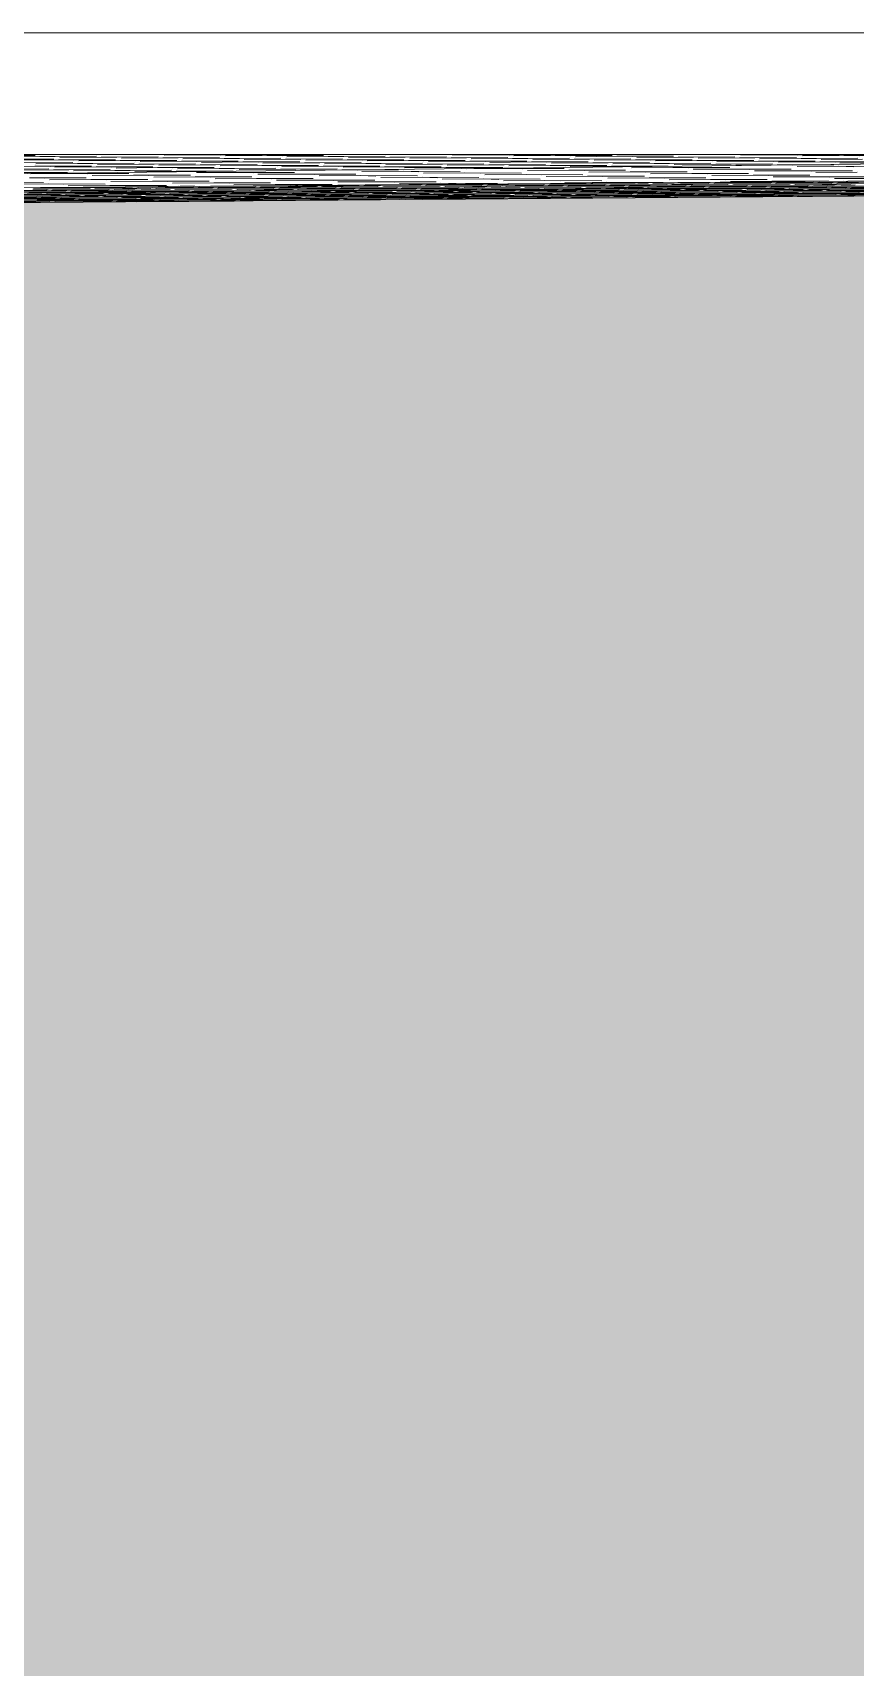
# Model space of a CAD drawing. Header units: millimetres. Extents: x -280990 to -136866, y -15139 to 7194.
# Drawn here: x -220519 to -219306, y -2432 to -20 of the extents above; entities that cross this region are included whole.
import ezdxf

# ---------------------------------------------------------------- set-up
doc = ezdxf.new("R2010")
doc.units = ezdxf.units.MM
doc.header["$MEASUREMENT"] = 0
for name, color, linetype, lineweight in [('New_2D Drafting - General_Pen_No__1', 7, 'Continuous', 13), ('New_Site & Landscape - Terrain_Pen_No__1', 7, 'Continuous', 13), ('New_Structural - Bearing_Pen_No__1', 7, 'Continuous', 13)]:
    doc.layers.add(name, color=color, linetype=linetype, lineweight=lineweight)
for name, color, linetype, lineweight, true_color in [('New_2D Drafting - General_Pen_No__61', 7, 'Continuous', 20, 0x6a6a6a), ('New_Site & Landscape - Terrain_Pen_No__180', 7, 'Continuous', 15, 0xd6cda7), ('New_Site & Landscape - Terrain_Pen_No__93', 7, 'Continuous', 13, 0xa2a233)]:
    doc.layers.add(name, color=color, linetype=linetype, lineweight=lineweight, true_color=true_color)

msp = doc.modelspace()

# ---------------------------------------------------------------- hatches: boundary and pattern name
at = {"layer": 'New_2D Drafting - General_Pen_No__61', "linetype": 'Continuous', "lineweight": 20, "true_color": 0x6a6a6a}
h = msp.add_hatch(dxfattribs=at)
h.set_pattern_fill('Dashed_0002', color=251, style=0, pattern_type=2)
h.set_pattern_definition([(45, (-941499.18, -2e-12), (-183.84776, 183.84776), [194.99999, -65]), (45, (-941499.18, 183.85), (-183.84776, 183.84776), [194.99999, -65])])
h.paths.add_polyline_path([(-222021.0116, -2621.8452), (-222021.0116, -11572.327), (-190614.3895, -11572.327), (-190614.3895, -199.363), (-197156.8894, -200.6962), (-197156.8884, -205.6962), (-201626.3622, -201.208), (-204316.707, -199.8387), (-207647.7489, -199.8387), (-211829.8206, -199.8387), (-214196.2217, -216.8353), (-214344.4356, -215.9146), (-222021.0116, -280.0598)])
at = {"layer": 'New_Site & Landscape - Terrain_Pen_No__180', "linetype": 'Continuous', "lineweight": 0, "true_color": 0x353329}
msp.add_hatch(color=250, dxfattribs=at).paths.add_polyline_path([(-202316.7416, -199.0045), (-203815.861, -199.9446), (-210881.6268, -199.9446), (-211646.8721, -200.0474), (-212846.4585, -210.2176), (-221414.7347, -277.7897), (-221414.7347, -15138.6962), (-190741.844, -15138.6962), (-190741.844, -221.3919)])

# ---------------------------------------------------------------- linework, layer by layer
at = {"layer": 'New_2D Drafting - General_Pen_No__1', "color": 7, "linetype": 'Continuous', "lineweight": 13, "flags": 128}
msp.add_lwpolyline([(-222021.0116, -2621.8452), (-222021.0116, -11572.327), (-190614.3895, -11572.327), (-190614.3895, -199.363), (-197156.8894, -200.6962), (-197156.8884, -205.6962), (-201626.3622, -201.208), (-204316.707, -199.8387), (-207647.7489, -199.8387), (-211829.8206, -199.8387), (-214196.2217, -216.8353), (-214344.4356, -215.9146), (-222021.0116, -280.0598)], close=True, dxfattribs=at)
at = {"layer": 'New_Site & Landscape - Terrain_Pen_No__1', "color": 7, "linetype": 'Continuous', "lineweight": 13}
for p, q in [((-218072.5803, -199.8387), (-221414.7347, -199.8387)), ((-214209.0161, -199.8387), (-221414.7347, -255.1672)), ((-211673.9622, -199.8387), (-221414.7347, -261.4359)), ((-221414.7347, -237.9424), (-218072.5803, -199.8387)), ((-220599.4223, -201.4163), (-220515.7057, -201.152)), ((-220516.4429, -217.0407), (-220577.5016, -217.5645)), ((-220571.7625, -206.6245), (-220488.0459, -206.3602)), ((-220508.7908, -202.4541), (-220569.8494, -202.9778)), ((-220544.1027, -211.8326), (-220460.3862, -211.5683)), ((-220481.131, -207.6622), (-220542.1897, -208.1859)), ((-220516.4429, -217.0407), (-220432.7264, -216.7765)), ((-220516.4429, -217.0407), (-220493.785, -217.3002)), ((-220453.4712, -212.8703), (-220514.5299, -213.3941)), ((-220508.7908, -202.4541), (-220425.0742, -202.1898)), ((-220508.7908, -202.4541), (-220486.1329, -202.7135)), ((-220481.131, -207.6622), (-220397.4144, -207.3979)), ((-220481.131, -207.6622), (-220458.4731, -207.9216)), ((-220418.1593, -203.4918), (-220479.218, -204.0155)), ((-220453.4712, -212.8703), (-220369.7547, -212.6061)), ((-220453.4712, -212.8703), (-220430.8133, -213.1298)), ((-220390.4995, -208.7), (-220451.5582, -209.2237)), ((-220362.8397, -213.9081), (-220423.8984, -214.4318)), ((-220418.1593, -203.4918), (-220334.4427, -203.2275)), ((-220418.1593, -203.4918), (-220395.5014, -203.7512)), ((-220415.5003, -199.8387), (-220416.2462, -199.8451)), ((-220390.4995, -208.7), (-220306.783, -208.4357)), ((-220390.4995, -208.7), (-220367.8416, -208.9594)), ((-220327.5278, -204.5296), (-220388.5865, -205.0533)), ((-220362.8397, -213.9081), (-220279.1232, -213.6438)), ((-220362.8397, -213.9081), (-220340.1818, -214.1675)), ((-220299.868, -209.7377), (-220360.9267, -210.2614)), ((-220272.2082, -214.9458), (-220333.2669, -215.4696)), ((-220327.5278, -204.5296), (-220243.8113, -204.2653)), ((-220327.5278, -204.5296), (-220304.8699, -204.789)), ((-220264.5561, -200.3592), (-220325.6148, -200.8829)), ((-220299.868, -209.7377), (-220216.1515, -209.4734)), ((-220299.868, -209.7377), (-220277.2101, -209.9971)), ((-220236.8963, -205.5673), (-220297.955, -206.091)), ((-220272.2082, -214.9458), (-220188.4917, -214.6815)), ((-220272.2082, -214.9458), (-220249.5504, -215.2053)), ((-220209.2365, -210.7754), (-220270.2952, -211.2992)), ((-220264.5561, -200.3592), (-220180.8395, -200.0949)), ((-220264.5561, -200.3592), (-220241.8982, -200.6186)), ((-220181.5767, -215.9836), (-220242.6354, -216.5073)), ((-220236.8963, -205.5673), (-220153.1798, -205.303)), ((-220236.8963, -205.5673), (-220214.2384, -205.8267)), ((-220173.9246, -201.3969), (-220234.9833, -201.9206)), ((-220209.2365, -210.7754), (-220125.52, -210.5111)), ((-220209.2365, -210.7754), (-220186.5786, -211.0349)), ((-220146.2648, -206.605), (-220207.3235, -207.1288)), ((-220181.5767, -215.9836), (-220097.8602, -215.7193)), ((-220181.5767, -215.9836), (-220158.9189, -216.243)), ((-220118.605, -211.8132), (-220179.6637, -212.3369)), ((-220173.9246, -201.3969), (-220090.2081, -201.1326)), ((-220173.9246, -201.3969), (-220151.2667, -201.6563)), ((-220090.9453, -217.0213), (-220152.0039, -217.5451)), ((-220146.2648, -206.605), (-220062.5483, -206.3408)), ((-220146.2648, -206.605), (-220123.6069, -206.8645)), ((-220083.2931, -202.4346), (-220144.3518, -202.9584)), ((-220118.605, -211.8132), (-220034.8885, -211.5489)), ((-220118.605, -211.8132), (-220095.9472, -212.0726)), ((-220055.6333, -207.6428), (-220116.692, -208.1665)), ((-220090.9453, -217.0213), (-220007.2287, -216.757)), ((-220090.9453, -217.0213), (-220068.2874, -217.2808)), ((-220027.9735, -212.8509), (-220089.0322, -213.3747)), ((-220083.2931, -202.4346), (-219999.5766, -202.1704)), ((-220083.2931, -202.4346), (-220060.6352, -202.6941)), ((-220055.6333, -207.6428), (-219971.9168, -207.3785)), ((-220055.6333, -207.6428), (-220032.9755, -207.9022)), ((-219992.6616, -203.4724), (-220053.7203, -203.9961)), ((-220027.9735, -212.8509), (-219944.257, -212.5866)), ((-220027.9735, -212.8509), (-220005.3157, -213.1104)), ((-219965.0018, -208.6805), (-220026.0605, -209.2043)), ((-219937.3421, -213.8887), (-219998.4007, -214.4124)), ((-219992.6616, -203.4724), (-219908.9451, -203.2081)), ((-219992.6616, -203.4724), (-219970.0037, -203.7318)), ((-219965.0018, -208.6805), (-219881.2853, -208.4162)), ((-219965.0018, -208.6805), (-219942.344, -208.94)), ((-219902.0301, -204.5101), (-219963.0888, -205.0339)), ((-219937.3421, -213.8887), (-219853.6255, -213.6244)), ((-219937.3421, -213.8887), (-219914.6842, -214.1481)), ((-219874.3704, -209.7183), (-219935.429, -210.242)), ((-219846.7106, -214.9264), (-219907.7692, -215.4501)), ((-219902.0301, -204.5101), (-219818.3136, -204.2458)), ((-219902.0301, -204.5101), (-219879.3723, -204.7696)), ((-219839.0584, -200.3397), (-219900.1171, -200.8635)), ((-219874.3704, -209.7183), (-219851.7125, -209.9777)), ((-219874.3704, -209.7183), (-219790.6538, -209.454)), ((-219811.3986, -205.5479), (-219872.4573, -206.0716)), ((-219846.7106, -214.9264), (-219762.994, -214.6621)), ((-219846.7106, -214.9264), (-219824.0527, -215.1859)), ((-219783.7389, -210.756), (-219844.7975, -211.2797)), ((-219839.0584, -200.3397), (-219755.3419, -200.0755)), ((-219839.0584, -200.3397), (-219816.4006, -200.5992)), ((-219756.0791, -215.9642), (-219817.1378, -216.4879)), ((-219811.3986, -205.5479), (-219727.6821, -205.2836)), ((-219811.3986, -205.5479), (-219788.7408, -205.8073)), ((-219748.4269, -201.3775), (-219809.4856, -201.9012)), ((-219783.7389, -210.756), (-219700.0223, -210.4917)), ((-219783.7389, -210.756), (-219761.081, -211.0155)), ((-219720.7672, -206.5856), (-219781.8258, -207.1094)), ((-219756.0791, -215.9642), (-219672.3625, -215.6999)), ((-219756.0791, -215.9642), (-219733.4212, -216.2236)), ((-219693.1074, -211.7938), (-219754.166, -212.3175)), ((-219748.4269, -201.3775), (-219664.7104, -201.1132)), ((-219748.4269, -201.3775), (-219725.7691, -201.6369)), ((-219665.4476, -217.0019), (-219726.5063, -217.5256)), ((-219720.7672, -206.5856), (-219637.0506, -206.3213)), ((-219720.7672, -206.5856), (-219698.1093, -206.8451)), ((-219657.7955, -202.4152), (-219718.8541, -202.939)), ((-219693.1074, -211.7938), (-219609.3908, -211.5295)), ((-219693.1074, -211.7938), (-219670.4495, -212.0532)), ((-219630.1357, -207.6234), (-219691.1943, -208.1471)), ((-219665.4476, -217.0019), (-219581.731, -216.7376)), ((-219665.4476, -217.0019), (-219642.7897, -217.2613)), ((-219602.4759, -212.8315), (-219663.5346, -213.3552)), ((-219657.7955, -202.4152), (-219574.0789, -202.1509)), ((-219657.7955, -202.4152), (-219635.1376, -202.6747)), ((-219630.1357, -207.6234), (-219546.4191, -207.3591)), ((-219630.1357, -207.6234), (-219607.4778, -207.8828)), ((-219567.164, -203.453), (-219628.2226, -203.9767)), ((-219602.4759, -212.8315), (-219518.7593, -212.5672)), ((-219602.4759, -212.8315), (-219579.818, -213.0909)), ((-219539.5042, -208.6611), (-219600.5628, -209.1848)), ((-219511.8444, -213.8693), (-219572.9031, -214.393)), ((-219567.164, -203.453), (-219483.4474, -203.1887)), ((-219567.164, -203.453), (-219544.5061, -203.7124)), ((-219539.5042, -208.6611), (-219455.7876, -208.3968)), ((-219539.5042, -208.6611), (-219516.8463, -208.9205)), ((-219476.5325, -204.4907), (-219537.5911, -205.0144)), ((-219511.8444, -213.8693), (-219428.1279, -213.605)), ((-219511.8444, -213.8693), (-219489.1865, -214.1287)), ((-219448.8727, -209.6989), (-219509.9314, -210.2226)), ((-219421.2129, -214.907), (-219482.2716, -215.4307)), ((-219476.5325, -204.4907), (-219392.8159, -204.2264)), ((-219476.5325, -204.4907), (-219453.8746, -204.7502)), ((-219413.5608, -200.3203), (-219474.6194, -200.8441)), ((-219448.8727, -209.6989), (-219365.1561, -209.4346)), ((-219448.8727, -209.6989), (-219426.2148, -209.9583)), ((-219385.901, -205.5285), (-219446.9597, -206.0522)), ((-219421.2129, -214.907), (-219383.9219, -214.7893)), ((-219421.2129, -214.907), (-219407.7594, -215.061)), ((-219358.2412, -210.7366), (-219419.2999, -211.2603)), ((-219413.5608, -200.3203), (-219329.8442, -200.056)), ((-219413.5608, -200.3203), (-219390.9029, -200.5798)), ((-219407.7601, -215.061), (-219398.555, -215.3067)), ((-219385.901, -205.5285), (-219302.1844, -205.2642)), ((-219385.901, -205.5285), (-219363.2431, -205.7879)), ((-219322.9293, -201.3581), (-219383.988, -201.8818)), ((-219383.9238, -214.7893), (-219337.4964, -214.8979)), ((-219358.2412, -210.7366), (-219274.5247, -210.4723)), ((-219358.2412, -210.7366), (-219335.5833, -210.996)), ((-219295.2695, -206.5662), (-219356.3282, -207.0899)), ((-219267.6097, -211.7743), (-219328.6684, -212.2981)), ((-219322.9293, -201.3581), (-219239.2127, -201.0938)), ((-219322.9293, -201.3581), (-219300.2714, -201.6175)), ((-220587.0668, -240.6599), (-220503.3502, -240.8558)), ((-220579.4146, -221.2111), (-220495.6981, -220.9468)), ((-220551.7548, -226.4193), (-220468.0383, -226.155)), ((-220488.7831, -222.2489), (-220549.8418, -222.7726)), ((-220524.0951, -234.1874), (-220501.4372, -234.792)), ((-220524.0951, -234.1874), (-220440.3785, -234.3833)), ((-220461.1233, -227.7148), (-220522.182, -228.1236)), ((-220433.4636, -236.6061), (-220494.5222, -237.0149)), ((-220488.7831, -222.2489), (-220405.0666, -221.9846)), ((-220488.7831, -222.2489), (-220466.1253, -222.5083)), ((-220425.8114, -218.0785), (-220486.8701, -218.6022)), ((-220461.1233, -227.7148), (-220438.4655, -228.3195)), ((-220461.1233, -227.7148), (-220377.4068, -227.9108)), ((-220398.1516, -223.2866), (-220459.2103, -223.8104)), ((-220433.4636, -236.6061), (-220410.8057, -237.2108)), ((-220433.4636, -236.6061), (-220349.747, -236.802)), ((-220370.4919, -230.1336), (-220431.5505, -230.5423)), ((-220425.8114, -218.0785), (-220342.0949, -217.8142)), ((-220425.8114, -218.0785), (-220403.1535, -218.3379)), ((-220342.8321, -239.0248), (-220403.8907, -239.4336)), ((-220398.1516, -223.2866), (-220314.4351, -223.0223)), ((-220398.1516, -223.2866), (-220375.4938, -223.5461)), ((-220335.1799, -219.1162), (-220396.2386, -219.64)), ((-220370.4919, -230.1336), (-220347.834, -230.7382)), ((-220370.4919, -230.1336), (-220286.7753, -230.3295)), ((-220307.5202, -224.3244), (-220368.5788, -224.8481)), ((-220342.8321, -239.0248), (-220320.1742, -239.6295)), ((-220342.8321, -239.0248), (-220259.1155, -239.2207)), ((-220279.8604, -232.5523), (-220340.919, -232.9611)), ((-220335.1799, -219.1162), (-220251.4634, -218.8519)), ((-220335.1799, -219.1162), (-220312.5221, -219.3757)), ((-220307.5202, -224.3244), (-220284.8623, -224.5838)), ((-220307.5202, -224.3244), (-220223.8036, -224.0601)), ((-220244.5484, -220.154), (-220305.6071, -220.6777)), ((-220279.8604, -232.5523), (-220257.2025, -233.157)), ((-220279.8604, -232.5523), (-220196.1438, -232.7482)), ((-220216.8887, -226.0798), (-220277.9473, -226.4885)), ((-220189.2289, -234.971), (-220250.2876, -235.3798)), ((-220244.5484, -220.154), (-220160.8319, -219.8897)), ((-220244.5484, -220.154), (-220221.8906, -220.4134)), ((-220216.8887, -226.0798), (-220194.2308, -226.6844)), ((-220216.8887, -226.0798), (-220133.1721, -226.2757)), ((-220153.917, -221.1917), (-220214.9756, -221.7154)), ((-220189.2289, -234.971), (-220166.571, -235.5757)), ((-220189.2289, -234.971), (-220105.5123, -235.1669)), ((-220126.2572, -228.4985), (-220187.3158, -228.9073)), ((-220098.5974, -237.3897), (-220159.6561, -237.7985)), ((-220153.917, -221.1917), (-220070.2004, -220.9274)), ((-220153.917, -221.1917), (-220131.2591, -221.4512)), ((-220126.2572, -228.4985), (-220103.5993, -229.1032)), ((-220126.2572, -228.4985), (-220042.5406, -228.6944)), ((-220063.2855, -222.2295), (-220124.3441, -222.7532)), ((-220098.5974, -237.3897), (-220075.9395, -237.9944)), ((-220098.5974, -237.3897), (-220014.8808, -237.5856)), ((-220035.6257, -230.9172), (-220096.6844, -231.326)), ((-220007.9659, -239.8085), (-220069.0246, -240.2172)), ((-220063.2855, -222.2295), (-220026.2637, -222.1126)), ((-220063.2855, -222.2295), (-220049.9291, -222.3824)), ((-220000.3138, -218.0591), (-220061.3724, -218.5828)), ((-220049.93, -222.3824), (-220040.6276, -222.6307)), ((-220035.6257, -230.9172), (-220012.9678, -231.5219)), ((-220035.6257, -230.9172), (-219951.9091, -231.1131)), ((-219972.654, -224.4447), (-220033.7126, -224.8535)), ((-220026.266, -222.1126), (-219979.5689, -222.2219)), ((-220007.9659, -239.8085), (-219985.308, -240.4131)), ((-220007.9659, -239.8085), (-219924.2494, -240.0044)), ((-219944.9942, -233.3359), (-220006.0529, -233.7447)), ((-220000.3138, -218.0591), (-219916.5972, -217.7948)), ((-220000.3138, -218.0591), (-219977.6559, -218.3185)), ((-219972.654, -224.4447), (-219949.9961, -225.0494)), ((-219972.654, -224.4447), (-219888.9374, -224.6406)), ((-219909.6823, -219.0968), (-219970.7409, -219.6205)), ((-219944.9942, -233.3359), (-219922.3363, -233.9406)), ((-219944.9942, -233.3359), (-219861.2777, -233.5318)), ((-219882.0225, -226.8634), (-219943.0812, -227.2722)), ((-219854.3627, -235.7547), (-219915.4214, -236.1634)), ((-219909.6823, -219.0968), (-219825.9657, -218.8325)), ((-219909.6823, -219.0968), (-219887.0244, -219.3562)), ((-219882.0225, -226.8634), (-219859.3646, -227.4681)), ((-219882.0225, -226.8634), (-219798.3059, -227.0593)), ((-219819.0508, -220.3909), (-219880.1095, -220.7997)), ((-219854.3627, -235.7547), (-219831.7048, -236.3593)), ((-219854.3627, -235.7547), (-219770.6462, -235.9506)), ((-219791.391, -229.2821), (-219852.4497, -229.6909)), ((-219763.7312, -238.1734), (-219824.7899, -238.5821)), ((-219819.0508, -220.3909), (-219796.3929, -220.9956)), ((-219819.0508, -220.3909), (-219735.3342, -220.5868)), ((-219791.391, -229.2821), (-219768.7331, -229.8868)), ((-219791.391, -229.2821), (-219707.6745, -229.478)), ((-219728.4193, -222.8096), (-219789.478, -223.2184)), ((-219763.7312, -238.1734), (-219741.0733, -238.7781)), ((-219763.7312, -238.1734), (-219680.0147, -238.3693)), ((-219700.7595, -231.7009), (-219761.8182, -232.1096)), ((-219673.0997, -240.5921), (-219734.1584, -241.0009)), ((-219728.4193, -222.8096), (-219705.7614, -223.4143)), ((-219728.4193, -222.8096), (-219644.7028, -223.0055)), ((-219700.7595, -231.7009), (-219678.1016, -232.3055)), ((-219700.7595, -231.7009), (-219617.043, -231.8968)), ((-219637.7878, -225.2283), (-219698.8465, -225.6371)), ((-219673.0997, -240.5921), (-219650.4419, -241.1968)), ((-219673.0997, -240.5921), (-219589.3832, -240.788)), ((-219610.128, -234.1196), (-219671.1867, -234.5284)), ((-219637.7878, -225.2283), (-219615.1299, -225.833)), ((-219637.7878, -225.2283), (-219554.0713, -225.4243)), ((-219574.8161, -218.7558), (-219635.8748, -219.1646)), ((-219610.128, -234.1196), (-219587.4702, -234.7243)), ((-219610.128, -234.1196), (-219526.4115, -234.3155)), ((-219547.1563, -227.6471), (-219608.215, -228.0558)), ((-219519.4965, -236.5383), (-219580.5552, -236.9471)), ((-219574.8161, -218.7558), (-219552.1582, -219.3605)), ((-219574.8161, -218.7558), (-219491.0996, -218.9517)), ((-219547.1563, -227.6471), (-219524.4984, -228.2517)), ((-219547.1563, -227.6471), (-219463.4398, -227.843)), ((-219484.1846, -221.1745), (-219545.2433, -221.5833)), ((-219542.453, -241.2691), (-219458.7364, -240.6221)), ((-219519.4965, -236.5383), (-219496.8387, -237.143)), ((-219519.4965, -236.5383), (-219435.78, -236.7342)), ((-219456.5248, -230.0658), (-219517.5835, -230.4746)), ((-219451.8215, -241.0888), (-219512.8801, -241.6907)), ((-219428.865, -238.957), (-219489.9237, -239.3658)), ((-219484.1846, -221.1745), (-219461.5267, -221.7792)), ((-219484.1846, -221.1745), (-219400.4681, -221.3705)), ((-219456.5248, -230.0658), (-219433.867, -230.6705)), ((-219456.5248, -230.0658), (-219372.8083, -230.2617)), ((-219393.5531, -223.5933), (-219454.6118, -224.002)), ((-219451.8215, -241.0888), (-219368.1049, -240.4418)), ((-219451.8215, -241.0888), (-219429.1636, -241.0437)), ((-219428.865, -238.957), (-219406.2072, -239.5617)), ((-219428.865, -238.957), (-219345.1485, -239.1529)), ((-219365.8933, -232.4845), (-219426.952, -232.8933)), ((-219361.19, -240.9085), (-219422.2486, -241.5104)), ((-219393.5531, -223.5933), (-219370.8953, -224.1979)), ((-219393.5531, -223.5933), (-219309.8366, -223.7892)), ((-219330.5814, -217.1207), (-219391.6401, -217.5295)), ((-219365.8933, -232.4845), (-219343.2355, -233.0892)), ((-219365.8933, -232.4845), (-219282.1768, -232.6804)), ((-219302.9216, -226.012), (-219363.9803, -226.4208)), ((-219361.19, -240.9085), (-219277.4734, -240.2615)), ((-219361.19, -240.9085), (-219338.5321, -240.8634)), ((-219323.0413, -239.1063), (-219359.2769, -239.4635)), ((-219275.2619, -234.9032), (-219336.3205, -235.312)), ((-219270.5585, -240.7282), (-219331.6172, -241.3301)), ((-219330.5814, -217.1207), (-219307.9235, -217.7254)), ((-219330.5814, -217.1207), (-219246.8649, -217.3167)), ((-220597.6677, -263.2338), (-220513.9511, -262.605)), ((-220590.0155, -258.3392), (-220506.299, -257.7104)), ((-220582.3634, -252.9462), (-220498.6469, -252.2993)), ((-220570.0079, -264.785), (-220486.2913, -264.1562)), ((-220507.0362, -262.9928), (-220568.0949, -263.5613)), ((-220562.3557, -259.8904), (-220478.6392, -259.2616)), ((-220499.384, -258.0982), (-220560.4427, -258.6668)), ((-220496.4353, -243.0786), (-220557.4939, -243.4874)), ((-220554.7036, -254.8128), (-220470.9871, -254.1659)), ((-220491.7319, -252.7659), (-220552.7906, -253.3678)), ((-220547.0515, -249.0327), (-220463.3349, -248.3857)), ((-220479.3764, -264.544), (-220540.4351, -265.1125)), ((-220534.696, -261.4416), (-220450.9794, -260.8128)), ((-220534.696, -261.4416), (-220512.0381, -261.3813)), ((-220471.7243, -259.6494), (-220532.7829, -260.2179)), ((-220527.0438, -256.547), (-220443.3273, -255.9182)), ((-220527.0438, -256.547), (-220504.386, -256.4868)), ((-220464.0721, -254.6325), (-220525.1308, -255.2344)), ((-220519.3917, -250.8993), (-220435.6751, -250.2523)), ((-220519.3917, -250.8993), (-220496.7338, -250.8542)), ((-220456.42, -248.8524), (-220517.4787, -249.4543)), ((-220507.0362, -262.9928), (-220423.3196, -262.364)), ((-220507.0362, -262.9928), (-220484.3783, -262.9325)), ((-220444.0645, -261.2006), (-220505.1231, -261.7691)), ((-220499.384, -258.0982), (-220415.6675, -257.4694)), ((-220499.384, -258.0982), (-220476.7262, -258.038)), ((-220436.4123, -256.306), (-220497.471, -256.8746)), ((-220496.4353, -243.0786), (-220473.7774, -243.6833)), ((-220496.4353, -243.0786), (-220412.7187, -243.2745)), ((-220491.7319, -252.7659), (-220408.0154, -252.1189)), ((-220491.7319, -252.7659), (-220469.074, -252.7208)), ((-220428.7602, -250.719), (-220489.8189, -251.3209)), ((-220479.3764, -264.544), (-220395.6599, -263.9152)), ((-220479.3764, -264.544), (-220456.7185, -264.4837)), ((-220416.4047, -262.7518), (-220477.4634, -263.3203)), ((-220471.7243, -259.6494), (-220388.0077, -259.0206)), ((-220471.7243, -259.6494), (-220449.0664, -259.5891)), ((-220408.7526, -257.8572), (-220469.8112, -258.4258)), ((-220405.8038, -245.4973), (-220466.8624, -245.9061)), ((-220464.0721, -254.6325), (-220380.3556, -253.9856)), ((-220464.0721, -254.6325), (-220441.4142, -254.5874)), ((-220401.1004, -252.5856), (-220462.1591, -253.1875)), ((-220456.42, -248.8524), (-220372.7034, -248.2054)), ((-220456.42, -248.8524), (-220433.7621, -248.8073)), ((-220388.7449, -264.303), (-220449.8036, -264.8715)), ((-220444.0645, -261.2006), (-220360.3479, -260.5718)), ((-220444.0645, -261.2006), (-220421.4066, -261.1403)), ((-220381.0928, -259.4084), (-220442.1514, -259.9769)), ((-220436.4123, -256.306), (-220352.6958, -255.6772)), ((-220436.4123, -256.306), (-220413.7545, -256.2458)), ((-220373.4406, -254.4522), (-220434.4993, -255.0541)), ((-220428.7602, -250.719), (-220345.0437, -250.072)), ((-220428.7602, -250.719), (-220406.1023, -250.6739)), ((-220365.7885, -248.6721), (-220426.8472, -249.274)), ((-220416.4047, -262.7518), (-220332.6882, -262.123)), ((-220416.4047, -262.7518), (-220393.7468, -262.6915)), ((-220353.433, -260.9596), (-220414.4917, -261.5281)), ((-220408.7526, -257.8572), (-220325.036, -257.2284)), ((-220408.7526, -257.8572), (-220386.0947, -257.797)), ((-220345.7809, -256.065), (-220406.8395, -256.6336)), ((-220405.8038, -245.4973), (-220383.1459, -246.102)), ((-220405.8038, -245.4973), (-220322.0872, -245.6932)), ((-220401.1004, -252.5856), (-220317.3839, -251.9386)), ((-220401.1004, -252.5856), (-220378.4425, -252.5405)), ((-220338.1287, -250.5387), (-220399.1874, -251.1406)), ((-220388.7449, -264.303), (-220305.0284, -263.6742)), ((-220388.7449, -264.303), (-220366.087, -264.2427)), ((-220325.7732, -262.5108), (-220386.8319, -263.0793)), ((-220381.0928, -259.4084), (-220297.3762, -258.7796)), ((-220381.0928, -259.4084), (-220358.4349, -259.3481)), ((-220318.1211, -257.6162), (-220379.1797, -258.1848)), ((-220373.4406, -254.4522), (-220289.7241, -253.8052)), ((-220373.4406, -254.4522), (-220350.7828, -254.4071)), ((-220310.4689, -252.4053), (-220371.5276, -253.0072)), ((-220365.7885, -248.6721), (-220282.0719, -248.0251)), ((-220365.7885, -248.6721), (-220343.1306, -248.627)), ((-220304.746, -246.6442), (-220363.8755, -247.227)), ((-220361.0851, -265.8541), (-220277.3686, -265.2253)), ((-220298.1134, -264.062), (-220359.1721, -264.6305)), ((-220353.433, -260.9596), (-220269.7164, -260.3308)), ((-220353.433, -260.9596), (-220330.7751, -260.8993)), ((-220290.4613, -259.1674), (-220351.52, -259.7359)), ((-220345.7809, -256.065), (-220262.0643, -255.4362)), ((-220345.7808, -256.065), (-220323.123, -256.0048)), ((-220284.5544, -254.2891), (-220343.8678, -254.8414)), ((-220338.1287, -250.5387), (-220254.4122, -249.8917)), ((-220338.1287, -250.5387), (-220315.4708, -250.4936)), ((-220275.157, -248.4918), (-220336.2157, -249.0936)), ((-220325.7732, -262.5108), (-220242.0567, -261.882)), ((-220325.7732, -262.5108), (-220303.1153, -262.4505)), ((-220262.8015, -260.7186), (-220323.8602, -261.2871)), ((-220318.1211, -257.6162), (-220234.4045, -256.9874)), ((-220318.1211, -257.6162), (-220295.4632, -257.556)), ((-220255.1494, -255.824), (-220316.208, -256.3926)), ((-220252.2006, -241.4435), (-220313.2593, -241.8523)), ((-220310.4689, -252.4053), (-220226.7524, -251.7583)), ((-220310.4689, -252.4053), (-220287.8111, -252.3602)), ((-220247.4972, -250.3584), (-220308.5559, -250.9603)), ((-220302.0778, -246.6237), (-220280.1589, -246.5801)), ((-220298.1134, -264.062), (-220214.3969, -263.4332)), ((-220298.1134, -264.062), (-220275.4556, -264.0017)), ((-220235.1417, -262.2698), (-220296.2004, -262.8383)), ((-220290.4613, -259.1674), (-220206.7447, -258.5386)), ((-220290.4613, -259.1674), (-220267.8034, -259.1071)), ((-220227.4896, -257.3752), (-220288.5482, -257.9438)), ((-220282.8091, -254.2719), (-220284.5455, -254.289)), ((-220282.8091, -254.2719), (-220199.0926, -253.6249)), ((-220282.8091, -254.2719), (-220281.3934, -254.2691)), ((-220281.3862, -254.269), (-220260.1513, -254.2126)), ((-220219.8374, -252.225), (-220280.8961, -252.8269)), ((-220275.157, -248.4918), (-220191.4405, -247.8448)), ((-220275.157, -248.4918), (-220252.4991, -248.4467)), ((-220212.1853, -246.4448), (-220273.244, -247.0467)), ((-220270.4536, -265.6131), (-220186.7371, -264.9843)), ((-220207.4819, -263.821), (-220268.5406, -264.3895)), ((-220262.8015, -260.7186), (-220179.085, -260.0898)), ((-220262.8015, -260.7186), (-220240.1436, -260.6583)), ((-220199.8298, -258.9264), (-220260.8885, -259.4949)), ((-220255.1494, -255.824), (-220171.4328, -255.1952)), ((-220255.1494, -255.824), (-220232.4915, -255.7638)), ((-220192.1777, -254.0318), (-220253.2363, -254.6004)), ((-220252.2006, -241.4435), (-220229.5427, -242.0482)), ((-220252.2006, -241.4435), (-220168.484, -241.6394)), ((-220247.4972, -250.3584), (-220163.7807, -249.7114)), ((-220247.4972, -250.3584), (-220224.8393, -250.3133)), ((-220184.5255, -248.3114), (-220245.5842, -248.9133)), ((-220235.1417, -262.2698), (-220151.4252, -261.641)), ((-220235.1417, -262.2698), (-220212.4838, -262.2095)), ((-220172.17, -260.4776), (-220233.2287, -261.0461)), ((-220227.4896, -257.3752), (-220143.773, -256.7464)), ((-220227.4896, -257.3752), (-220204.8317, -257.315)), ((-220164.5179, -255.583), (-220225.5765, -256.1516)), ((-220161.5691, -243.8623), (-220222.6278, -244.271)), ((-220219.8374, -252.225), (-220136.1209, -251.578)), ((-220219.8374, -252.225), (-220197.1796, -252.1799)), ((-220156.8657, -250.1781), (-220217.9244, -250.7799)), ((-220212.1853, -246.4448), (-220128.4688, -245.7979)), ((-220212.1853, -246.4448), (-220189.5274, -246.3998)), ((-220207.4819, -263.821), (-220123.7654, -263.1921)), ((-220207.4819, -263.821), (-220184.8241, -263.7607)), ((-220144.5102, -262.0288), (-220205.5689, -262.5973)), ((-220199.8298, -258.9264), (-220116.1133, -258.2976)), ((-220199.8298, -258.9264), (-220177.1719, -258.8661)), ((-220136.8581, -257.1342), (-220197.9168, -257.7027)), ((-220192.1777, -254.0318), (-220108.4611, -253.403)), ((-220192.1777, -254.0318), (-220169.5198, -253.9716)), ((-220129.2059, -252.0447), (-220190.2646, -252.6465)), ((-220184.5255, -248.3114), (-220100.809, -247.6645)), ((-220184.5255, -248.3114), (-220161.8676, -248.2664)), ((-220121.5538, -246.2645), (-220182.6125, -246.8664)), ((-220179.8222, -265.3721), (-220096.1056, -264.7433)), ((-220116.8504, -263.5799), (-220177.9091, -264.1485)), ((-220172.17, -260.4776), (-220088.4535, -259.8488)), ((-220172.17, -260.4776), (-220149.5121, -260.4173)), ((-220109.1983, -258.6854), (-220170.257, -259.2539)), ((-220164.5179, -255.583), (-220080.8013, -254.9542)), ((-220164.5179, -255.583), (-220141.86, -255.5228)), ((-220101.5462, -253.7908), (-220162.6048, -254.3594)), ((-220161.5691, -243.8623), (-220138.9112, -244.4669)), ((-220161.5691, -243.8623), (-220077.8526, -244.0582)), ((-220156.8657, -250.1781), (-220073.1492, -249.5311)), ((-220156.8657, -250.1781), (-220134.2079, -250.133)), ((-220093.894, -248.1311), (-220154.9527, -248.733)), ((-220089.1907, -265.1311), (-220150.2493, -265.6997)), ((-220144.5102, -262.0288), (-220060.7937, -261.4)), ((-220144.5102, -262.0288), (-220121.8524, -261.9685)), ((-220081.5385, -260.2366), (-220142.5972, -260.8051)), ((-220136.8581, -257.1342), (-220053.1415, -256.5054)), ((-220136.8581, -257.1342), (-220114.2002, -257.0739)), ((-220073.8864, -255.342), (-220134.9451, -255.9106)), ((-220129.2059, -252.0447), (-220045.4894, -251.3977)), ((-220129.2059, -252.0447), (-220106.5481, -251.9996)), ((-220066.2342, -249.9977), (-220127.2929, -250.5996)), ((-220121.5538, -246.2645), (-220037.8373, -245.6176)), ((-220121.5538, -246.2645), (-220098.8959, -246.2194)), ((-220116.8504, -263.5799), (-220033.1339, -262.9511)), ((-220116.8504, -263.5799), (-220094.1926, -263.5197)), ((-220053.8787, -261.7878), (-220114.9374, -262.3563)), ((-220109.1983, -258.6854), (-220025.4818, -258.0566)), ((-220109.1983, -258.6854), (-220086.5404, -258.6251)), ((-220046.2266, -256.8932), (-220107.2853, -257.4617)), ((-220101.5462, -253.7908), (-220017.8296, -253.162)), ((-220101.5462, -253.7908), (-220078.8883, -253.7306)), ((-220038.5745, -251.8643), (-220099.6331, -252.4662)), ((-220093.894, -248.1311), (-220010.1775, -247.4842)), ((-220093.894, -248.1311), (-220071.2362, -248.0861)), ((-220030.9223, -246.0842), (-220091.981, -246.6861)), ((-220089.1907, -265.1311), (-220005.4741, -264.5023)), ((-220089.1907, -265.1311), (-220066.5328, -265.0709)), ((-220026.219, -263.3389), (-220087.2776, -263.9075)), ((-220081.5385, -260.2366), (-219997.822, -259.6078)), ((-220081.5385, -260.2366), (-220058.8807, -260.1763)), ((-220018.5668, -258.4444), (-220079.6255, -259.0129)), ((-220073.8864, -255.342), (-219990.1698, -254.7132)), ((-220073.8864, -255.342), (-220051.2285, -255.2818)), ((-220010.9147, -253.5498), (-220071.9733, -254.1184)), ((-220066.2342, -249.9977), (-219982.5177, -249.3508)), ((-220066.2342, -249.9977), (-220043.5764, -249.9527)), ((-220003.2625, -247.9508), (-220064.3212, -248.5527)), ((-219998.5592, -264.8901), (-220059.6178, -265.4587)), ((-220053.8787, -261.7878), (-219970.1622, -261.159)), ((-220053.8787, -261.7878), (-220031.2209, -261.7275)), ((-219990.907, -259.9956), (-220051.9657, -260.5641)), ((-220046.2266, -256.8932), (-219962.5101, -256.2644)), ((-220046.2266, -256.8932), (-220023.5687, -256.8329)), ((-219983.2549, -255.101), (-220044.3136, -255.6696)), ((-220038.5745, -251.8643), (-219954.8579, -251.2174)), ((-220038.5745, -251.8643), (-220015.9166, -251.8193)), ((-219975.6028, -249.8174), (-220036.6614, -250.4193)), ((-220030.9223, -246.0842), (-219947.2058, -245.4372)), ((-220030.9223, -246.0842), (-220008.2644, -246.0391)), ((-219977.5111, -244.1315), (-220029.0093, -244.6392)), ((-220026.219, -263.3389), (-219942.5024, -262.7101)), ((-220026.219, -263.3389), (-220003.5611, -263.2787)), ((-219963.2473, -261.5468), (-220024.3059, -262.1153)), ((-220018.5668, -258.4444), (-219934.8503, -257.8156)), ((-220018.5668, -258.4444), (-219995.9089, -258.3841)), ((-219955.5951, -256.6522), (-220016.6538, -257.2207)), ((-220010.9147, -253.5498), (-219927.1981, -252.921)), ((-220010.9147, -253.5498), (-219988.2568, -253.4896)), ((-219947.943, -251.684), (-220009.0016, -252.2859)), ((-220003.2625, -247.9508), (-219919.546, -247.3039)), ((-220003.2625, -247.9508), (-219980.6047, -247.9057)), ((-219940.2908, -245.9039), (-220001.3495, -246.5058)), ((-219998.5592, -264.8901), (-219914.8426, -264.2613)), ((-219998.5592, -264.8901), (-219975.9013, -264.8299)), ((-219935.5875, -263.0979), (-219996.6461, -263.6665)), ((-219990.907, -259.9956), (-219907.1905, -259.3668)), ((-219990.907, -259.9956), (-219968.2492, -259.9353)), ((-219927.9353, -258.2034), (-219988.994, -258.7719)), ((-219983.2549, -255.101), (-219899.5384, -254.4722)), ((-219983.2549, -255.101), (-219960.597, -255.0408)), ((-219920.2832, -253.3088), (-219981.3419, -253.8774)), ((-219917.3344, -242.2272), (-219978.3931, -242.6359)), ((-219975.6028, -249.8174), (-219891.8862, -249.1705)), ((-219975.6028, -249.8174), (-219952.9449, -249.7723)), ((-219912.6311, -247.7705), (-219973.6897, -248.3724)), ((-219907.9277, -264.6491), (-219968.9864, -265.2177)), ((-219964.2885, -244.03), (-219945.2927, -243.9922)), ((-219963.2473, -261.5468), (-219879.5307, -260.918)), ((-219963.2473, -261.5468), (-219940.5894, -261.4865)), ((-219900.2755, -259.7546), (-219961.3342, -260.3231)), ((-219955.5951, -256.6522), (-219871.8786, -256.0234)), ((-219955.5951, -256.6522), (-219932.9372, -256.5919)), ((-219892.6234, -254.86), (-219953.6821, -255.4285)), ((-219947.943, -251.684), (-219864.2264, -251.0371)), ((-219947.943, -251.684), (-219925.2851, -251.6389)), ((-219884.9713, -249.6371), (-219946.0299, -250.239)), ((-219940.2908, -245.9039), (-219856.5743, -245.2569)), ((-219940.2908, -245.9039), (-219917.633, -245.8588)), ((-219877.3191, -243.857), (-219938.3778, -244.4589)), ((-219935.5875, -263.0979), (-219851.8709, -262.4691)), ((-219935.5875, -263.0979), (-219912.9296, -263.0377)), ((-219872.6158, -261.3057), (-219933.6744, -261.8743)), ((-219927.9353, -258.2034), (-219844.2188, -257.5746)), ((-219927.9353, -258.2034), (-219905.2775, -258.1431)), ((-219864.9636, -256.4112), (-219926.0223, -256.9797)), ((-219920.2832, -253.3088), (-219836.5666, -252.68)), ((-219920.2832, -253.3088), (-219897.6253, -253.2486)), ((-219880.9802, -251.737), (-219918.3702, -252.0852)), ((-219917.3344, -242.2272), (-219894.6765, -242.8319)), ((-219917.3344, -242.2272), (-219833.6179, -242.4231)), ((-219912.6311, -247.7705), (-219828.9145, -247.1235)), ((-219912.631, -247.7705), (-219889.9732, -247.7254)), ((-219849.6593, -245.7236), (-219910.718, -246.3255)), ((-219907.9277, -264.6491), (-219824.2111, -264.0203)), ((-219907.9277, -264.6491), (-219885.2698, -264.5889)), ((-219844.956, -262.8569), (-219906.0146, -263.4255)), ((-219900.2755, -259.7546), (-219816.559, -259.1258)), ((-219900.2755, -259.7546), (-219877.6177, -259.6943)), ((-219837.3038, -257.9624), (-219898.3625, -258.5309)), ((-219892.6234, -254.86), (-219808.9069, -254.2312)), ((-219892.6234, -254.86), (-219869.9655, -254.7997)), ((-219829.6517, -253.0678), (-219890.7104, -253.6364)), ((-219884.9713, -249.6371), (-219801.2547, -248.9901)), ((-219884.9713, -249.6371), (-219862.3134, -249.592)), ((-219821.9996, -247.5902), (-219883.0582, -248.1921)), ((-219857.3115, -251.5037), (-219880.9716, -251.7369)), ((-219817.2962, -264.4081), (-219878.3549, -264.9767)), ((-219877.3191, -243.857), (-219793.6026, -243.21)), ((-219877.3191, -243.857), (-219854.6613, -243.8119)), ((-219872.6158, -261.3057), (-219788.8992, -260.6769)), ((-219872.6158, -261.3057), (-219849.9579, -261.2455)), ((-219809.6441, -259.5136), (-219870.7027, -260.0821)), ((-219864.9636, -256.4112), (-219781.2471, -255.7824)), ((-219864.9636, -256.4112), (-219842.3058, -256.3509)), ((-219801.9919, -254.619), (-219863.0506, -255.1875)), ((-219857.3115, -251.5037), (-219773.5949, -250.8567)), ((-219857.3115, -251.5037), (-219838.02, -251.4653)), ((-219794.3398, -249.4568), (-219855.3984, -250.0587)), ((-219849.6593, -245.7236), (-219765.9428, -245.0766)), ((-219849.6593, -245.7236), (-219827.0015, -245.6785)), ((-219786.6876, -243.6767), (-219847.7463, -244.2785)), ((-219844.956, -262.8569), (-219761.2394, -262.2281)), ((-219844.956, -262.8569), (-219822.2981, -262.7967)), ((-219781.9843, -261.0647), (-219843.0429, -261.6333)), ((-219838.0131, -251.4653), (-219834.6536, -251.4564)), ((-219837.3038, -257.9624), (-219753.5873, -257.3336)), ((-219837.3038, -257.9624), (-219814.646, -257.9021)), ((-219774.3321, -256.1702), (-219835.3908, -256.7387)), ((-219829.6517, -253.0678), (-219745.9352, -252.439)), ((-219829.6517, -253.0678), (-219806.9938, -253.0076)), ((-219766.68, -251.2756), (-219827.7387, -251.8442)), ((-219821.9996, -247.5902), (-219738.283, -246.9432)), ((-219821.9996, -247.5902), (-219799.3417, -247.5451)), ((-219759.0279, -245.5433), (-219820.0865, -246.1452)), ((-219817.2962, -264.4081), (-219733.5797, -263.7793)), ((-219817.2962, -264.4081), (-219794.6383, -264.3479)), ((-219754.3245, -262.6159), (-219815.3832, -263.1845)), ((-219809.6441, -259.5136), (-219725.9275, -258.8848)), ((-219809.6441, -259.5136), (-219786.9862, -259.4533)), ((-219746.6724, -257.7214), (-219807.731, -258.2899)), ((-219801.9919, -254.619), (-219718.2754, -253.9902)), ((-219801.9919, -254.619), (-219779.334, -254.5587)), ((-219739.0202, -252.8268), (-219800.0789, -253.3954)), ((-219794.3398, -249.4568), (-219710.6232, -248.8098)), ((-219794.3398, -249.4568), (-219771.6819, -249.4117)), ((-219731.3681, -247.4099), (-219792.4267, -248.0118)), ((-219726.6647, -264.1671), (-219787.7234, -264.7357)), ((-219786.6876, -243.6767), (-219702.9711, -243.0297)), ((-219786.6876, -243.6767), (-219764.0298, -243.6316)), ((-219781.9843, -261.0647), (-219698.2677, -260.4359)), ((-219781.9843, -261.0647), (-219759.3264, -261.0045)), ((-219719.0126, -259.2726), (-219780.0712, -259.8411)), ((-219774.3321, -256.1702), (-219690.6156, -255.5414)), ((-219774.3321, -256.1702), (-219751.6743, -256.1099)), ((-219711.3604, -254.378), (-219772.4191, -254.9465)), ((-219766.68, -251.2756), (-219682.9635, -250.6468)), ((-219766.68, -251.2756), (-219744.0221, -251.2154)), ((-219703.7083, -249.2765), (-219764.767, -249.8784)), ((-219759.0279, -245.5433), (-219675.3113, -244.8963)), ((-219759.0279, -245.5433), (-219736.37, -245.4982)), ((-219696.0561, -243.4963), (-219757.1148, -244.0982)), ((-219754.3245, -262.6159), (-219670.6079, -261.9871)), ((-219754.3245, -262.6159), (-219731.6666, -262.5557)), ((-219691.3528, -260.8237), (-219752.4115, -261.3923)), ((-219746.6724, -257.7214), (-219662.9558, -257.0926)), ((-219746.6724, -257.7214), (-219724.0145, -257.6611)), ((-219683.7006, -255.9292), (-219744.7593, -256.4977)), ((-219739.0202, -252.8268), (-219655.3037, -252.198)), ((-219739.0202, -252.8268), (-219716.3623, -252.7666)), ((-219676.0485, -251.0346), (-219737.1072, -251.6032)), ((-219731.3681, -247.4099), (-219647.6515, -246.7629)), ((-219731.3681, -247.4099), (-219708.7102, -247.3648)), ((-219668.3964, -245.363), (-219729.455, -245.9648)), ((-219726.6647, -264.1671), (-219642.9482, -263.5383)), ((-219726.6647, -264.1671), (-219704.0068, -264.1069)), ((-219663.693, -262.3749), (-219724.7517, -262.9435)), ((-219719.0126, -259.2726), (-219635.296, -258.6438)), ((-219719.0126, -259.2726), (-219696.3547, -259.2123)), ((-219656.0409, -257.4804), (-219717.0995, -258.0489)), ((-219711.3604, -254.378), (-219627.6439, -253.7492)), ((-219711.3604, -254.378), (-219688.7026, -254.3177)), ((-219648.3887, -252.5858), (-219709.4474, -253.1544)), ((-219703.7083, -249.2765), (-219619.9917, -248.6295)), ((-219703.7083, -249.2765), (-219681.0504, -249.2314)), ((-219640.7366, -247.2296), (-219701.7953, -247.8314)), ((-219696.0561, -243.4963), (-219612.3396, -242.8494)), ((-219696.0561, -243.4963), (-219673.3983, -243.4513)), ((-219650.2762, -241.6189), (-219694.1431, -242.0513)), ((-219691.3528, -260.8237), (-219607.6362, -260.1949)), ((-219691.3528, -260.8237), (-219668.6949, -260.7635)), ((-219628.3811, -259.0316), (-219689.4398, -259.6001)), ((-219683.7006, -255.9292), (-219599.9841, -255.3004)), ((-219683.7006, -255.9292), (-219661.0428, -255.8689)), ((-219620.7289, -254.137), (-219681.7876, -254.7055)), ((-219676.0485, -251.0346), (-219592.332, -250.4058)), ((-219676.0485, -251.0346), (-219653.3906, -250.9744)), ((-219613.0768, -249.0962), (-219674.1355, -249.6981)), ((-219668.3964, -245.363), (-219584.6798, -244.716)), ((-219668.3964, -245.363), (-219645.7385, -245.3179)), ((-219605.4247, -243.316), (-219666.4833, -243.9179)), ((-219663.693, -262.3749), (-219579.9765, -261.7461)), ((-219663.693, -262.3749), (-219641.0351, -262.3147)), ((-219600.7213, -260.5827), (-219661.78, -261.1513)), ((-219656.0409, -257.4804), (-219572.3243, -256.8516)), ((-219656.0409, -257.4804), (-219633.383, -257.4201)), ((-219593.0692, -255.6882), (-219654.1278, -256.2567)), ((-219648.3887, -252.5858), (-219564.6722, -251.957)), ((-219648.3887, -252.5858), (-219625.7309, -252.5256)), ((-219585.417, -250.7936), (-219646.4757, -251.3622)), ((-219640.7366, -247.2296), (-219557.02, -246.5826)), ((-219640.7366, -247.2296), (-219618.0787, -247.1845)), ((-219577.7649, -245.1826), (-219638.8235, -245.7845)), ((-219573.0615, -262.1339), (-219634.1202, -262.7025)), ((-219628.3811, -259.0316), (-219544.6645, -258.4028)), ((-219628.3811, -259.0316), (-219605.7232, -258.9713)), ((-219626.4991, -241.4363), (-219610.4266, -241.4043)), ((-219565.4094, -257.2394), (-219626.468, -257.8079)), ((-219620.7289, -254.137), (-219537.0124, -253.5082)), ((-219620.7289, -254.137), (-219598.0711, -254.0767)), ((-219557.7572, -252.3448), (-219618.8159, -252.9133)), ((-219613.0768, -249.0962), (-219529.3603, -248.4492)), ((-219613.0768, -249.0962), (-219590.4189, -249.0511)), ((-219550.1051, -247.0492), (-219611.1638, -247.6511)), ((-219605.4247, -243.316), (-219521.7081, -242.6691)), ((-219605.4247, -243.316), (-219582.7668, -243.271)), ((-219542.453, -241.2691), (-219603.5116, -241.871)), ((-219600.7213, -260.5827), (-219517.0048, -259.9539)), ((-219600.7213, -260.5827), (-219578.0634, -260.5225)), ((-219537.7496, -258.7905), (-219598.8083, -259.3591)), ((-219593.0692, -255.6882), (-219509.3526, -255.0594)), ((-219593.0692, -255.6882), (-219570.4113, -255.6279)), ((-219530.0975, -253.896), (-219591.1561, -254.4645)), ((-219585.417, -250.7936), (-219501.7005, -250.1648)), ((-219585.417, -250.7936), (-219562.7591, -250.7334)), ((-219522.4453, -248.9159), (-219583.504, -249.5177)), ((-219577.7649, -245.1826), (-219494.0483, -244.5357)), ((-219577.7649, -245.1826), (-219555.107, -245.1376)), ((-219514.7932, -243.1357), (-219575.8518, -243.7376)), ((-219573.0615, -262.1339), (-219489.345, -261.5051)), ((-219573.0615, -262.1339), (-219550.4036, -262.0737)), ((-219510.0898, -260.3417), (-219571.1485, -260.9103)), ((-219565.4094, -257.2394), (-219481.6928, -256.6106)), ((-219565.4094, -257.2394), (-219542.7515, -257.1791)), ((-219502.4377, -255.4472), (-219563.4963, -256.0157)), ((-219557.7572, -252.3448), (-219474.0407, -251.716)), ((-219557.7572, -252.3448), (-219535.0994, -252.2845)), ((-219494.7855, -250.5526), (-219555.8442, -251.1212)), ((-219550.1051, -247.0492), (-219466.3886, -246.4023)), ((-219550.1051, -247.0492), (-219527.4472, -247.0042)), ((-219487.1334, -245.0023), (-219548.1921, -245.6042)), ((-219482.43, -261.8929), (-219543.4887, -262.4615)), ((-219542.453, -241.2691), (-219519.7951, -241.224)), ((-219537.7496, -258.7905), (-219454.033, -258.1617)), ((-219537.7496, -258.7905), (-219515.0917, -258.7303)), ((-219474.7779, -256.9984), (-219535.8366, -257.5669)), ((-219530.0975, -253.896), (-219446.3809, -253.2672)), ((-219530.0975, -253.896), (-219507.4396, -253.8357)), ((-219467.1257, -252.1038), (-219528.1844, -252.6723)), ((-219522.4453, -248.9159), (-219438.7288, -248.2689)), ((-219522.4453, -248.9159), (-219499.7874, -248.8708)), ((-219459.4736, -246.8689), (-219520.5323, -247.4708)), ((-219514.7932, -243.1357), (-219431.0766, -242.4888)), ((-219514.7932, -243.1357), (-219492.1353, -243.0906)), ((-219510.0898, -260.3417), (-219426.3733, -259.7129)), ((-219510.0898, -260.3417), (-219487.4319, -260.2815)), ((-219447.1181, -258.5495), (-219508.1768, -259.1181)), ((-219502.4377, -255.4472), (-219418.7211, -254.8184)), ((-219502.4377, -255.4472), (-219479.7798, -255.3869)), ((-219439.466, -253.655), (-219500.5246, -254.2235)), ((-219494.7855, -250.5526), (-219411.069, -249.9238)), ((-219494.7855, -250.5526), (-219472.1277, -250.4924)), ((-219477.406, -249.185), (-219492.8725, -249.329)), ((-219487.1334, -245.0023), (-219403.4168, -244.3554)), ((-219487.1334, -245.0023), (-219464.4755, -244.9572)), ((-219424.1617, -242.9554), (-219485.2204, -243.5573)), ((-219482.43, -261.8929), (-219398.7135, -261.2641)), ((-219482.43, -261.8929), (-219459.7722, -261.8327)), ((-219419.4583, -260.1007), (-219480.517, -260.6693)), ((-219431.8138, -248.7355), (-219477.3977, -249.1849)), ((-219474.7779, -256.9984), (-219391.0613, -256.3696)), ((-219474.7779, -256.9984), (-219452.12, -256.9381)), ((-219411.8062, -255.2062), (-219472.8648, -255.7747)), ((-219467.1257, -252.1038), (-219383.4092, -251.475)), ((-219467.1257, -252.1038), (-219444.4679, -252.0435)), ((-219404.154, -250.3116), (-219465.2127, -250.8802)), ((-219459.4736, -246.8689), (-219375.7571, -246.222)), ((-219459.4736, -246.8689), (-219436.8157, -246.8239)), ((-219396.5019, -244.822), (-219457.5606, -245.4239)), ((-219391.7985, -261.6519), (-219452.8572, -262.2205)), ((-219447.1181, -258.5495), (-219363.4016, -257.9207)), ((-219447.1181, -258.5495), (-219424.4602, -258.4893)), ((-219384.1464, -256.7574), (-219445.2051, -257.3259)), ((-219439.466, -253.655), (-219355.7494, -253.0262)), ((-219439.466, -253.655), (-219416.8081, -253.5947)), ((-219376.4943, -251.8628), (-219437.5529, -252.4313)), ((-219431.8138, -248.7355), (-219348.0973, -248.0886)), ((-219431.8138, -248.7355), (-219409.156, -248.6905)), ((-219368.8421, -246.6886), (-219429.9008, -247.2905)), ((-219424.1617, -242.9554), (-219340.4451, -242.3084)), ((-219424.1617, -242.9554), (-219401.5038, -242.9103)), ((-219419.4583, -260.1007), (-219335.7418, -259.4719)), ((-219419.4583, -260.1007), (-219396.8004, -260.0405)), ((-219356.4866, -258.3085), (-219417.5453, -258.8771)), ((-219411.8062, -255.2062), (-219328.0896, -254.5774)), ((-219411.8062, -255.2062), (-219389.1483, -255.1459)), ((-219348.8345, -253.414), (-219409.8931, -253.9825)), ((-219404.154, -250.3116), (-219320.4375, -249.6828)), ((-219404.154, -250.3116), (-219381.4962, -250.2514)), ((-219341.1823, -248.5194), (-219402.241, -249.088)), ((-219396.5019, -244.822), (-219312.7854, -244.175)), ((-219396.5019, -244.822), (-219373.844, -244.7769)), ((-219333.5302, -242.7751), (-219394.5889, -243.377)), ((-219391.7985, -261.6519), (-219308.082, -261.0231)), ((-219391.7985, -261.6519), (-219369.1407, -261.5917)), ((-219328.8268, -259.8597), (-219389.8855, -260.4283)), ((-219384.1464, -256.7574), (-219300.4299, -256.1286)), ((-219384.1464, -256.7574), (-219361.4885, -256.6971)), ((-219321.1747, -254.9652), (-219382.2334, -255.5337)), ((-219376.4943, -251.8628), (-219292.7777, -251.234)), ((-219376.4943, -251.8628), (-219353.8364, -251.8025)), ((-219313.5226, -250.0706), (-219374.5812, -250.6391)), ((-219368.8421, -246.6886), (-219285.1256, -246.0417)), ((-219368.8421, -246.6886), (-219346.1842, -246.6435)), ((-219305.8704, -244.6417), (-219366.9291, -245.2436)), ((-219356.4866, -258.3085), (-219272.7701, -257.6797)), ((-219356.4866, -258.3085), (-219333.8287, -258.2483)), ((-219293.5149, -256.5163), (-219354.5736, -257.0849)), ((-219348.8345, -253.414), (-219265.1179, -252.7852)), ((-219348.8345, -253.414), (-219326.1766, -253.3537)), ((-219285.8628, -251.6218), (-219346.9214, -252.1903)), ((-219341.1823, -248.5194), (-219257.4658, -247.8906)), ((-219341.1823, -248.5194), (-219318.5245, -248.4592)), ((-219278.2106, -246.5083), (-219339.2693, -247.1102)), ((-219333.5302, -242.7751), (-219249.8137, -242.1281)), ((-219333.5302, -242.7751), (-219310.8723, -242.73)), ((-219328.8268, -259.8597), (-219245.1103, -259.2309)), ((-219328.8268, -259.8597), (-219306.169, -259.7995)), ((-219265.8551, -258.0675), (-219326.9138, -258.6361)), ((-219321.1747, -254.9652), (-219237.4581, -254.3364)), ((-219321.1747, -254.9652), (-219298.5168, -254.9049)), ((-219258.203, -253.173), (-219319.2617, -253.7415)), ((-219313.5226, -250.0706), (-219229.806, -249.4418)), ((-219313.5226, -250.0706), (-219290.8647, -250.0103)), ((-219250.5508, -248.2784), (-219311.6095, -248.847)), ((-220577.66, -269.6795), (-220493.9435, -269.0507)), ((-220514.6883, -267.8873), (-220575.747, -268.4559)), ((-220487.0285, -269.4385), (-220548.0872, -270.0071)), ((-220542.3481, -266.3362), (-220458.6316, -265.7074)), ((-220514.6883, -267.8873), (-220430.9718, -267.2585)), ((-220514.6883, -267.8873), (-220492.0305, -267.8271)), ((-220451.7166, -266.0951), (-220512.7753, -266.6637)), ((-220487.0285, -269.4385), (-220403.312, -268.8097)), ((-220487.0285, -269.4385), (-220464.3707, -269.3783)), ((-220424.0568, -267.6463), (-220485.1155, -268.2149)), ((-220396.3971, -269.1975), (-220457.4557, -269.7661)), ((-220451.7166, -266.0951), (-220368.0001, -265.4663)), ((-220451.7166, -266.0951), (-220429.0587, -266.0349)), ((-220424.0568, -267.6463), (-220340.3403, -267.0175)), ((-220424.0568, -267.6463), (-220401.399, -267.5861)), ((-220361.0851, -265.8541), (-220422.1438, -266.4227)), ((-220396.3971, -269.1975), (-220312.6805, -268.5687)), ((-220396.3971, -269.1975), (-220373.7392, -269.1373)), ((-220333.4253, -267.4053), (-220394.484, -267.9739)), ((-220305.7656, -268.9565), (-220366.8242, -269.5251)), ((-220361.0851, -265.8541), (-220338.4273, -265.7939)), ((-220333.4253, -267.4053), (-220249.7088, -266.7765)), ((-220333.4253, -267.4053), (-220310.7675, -267.3451)), ((-220270.4536, -265.6131), (-220331.5123, -266.1817)), ((-220305.7656, -268.9565), (-220222.049, -268.3277)), ((-220305.7656, -268.9565), (-220289.0199, -268.912)), ((-220242.7939, -267.1643), (-220303.8525, -267.7329)), ((-220270.4536, -265.6131), (-220247.7958, -265.5529)), ((-220242.7939, -267.1643), (-220159.0773, -266.5355)), ((-220242.7939, -267.1643), (-220220.136, -267.1041)), ((-220179.8222, -265.3721), (-220240.8808, -265.9407)), ((-220152.1624, -266.9233), (-220213.221, -267.4919)), ((-220179.8222, -265.3721), (-220157.1643, -265.3119)), ((-220152.1624, -266.9233), (-220068.4458, -266.2945)), ((-220152.1624, -266.9233), (-220129.5045, -266.8631)), ((-220061.5309, -266.6823), (-220122.5896, -267.2509)), ((-220061.5309, -266.6823), (-219977.8143, -266.0535)), ((-220061.5309, -266.6823), (-220038.873, -266.6221))]:
    msp.add_line(p, q, dxfattribs=at)
at = {"layer": 'New_Site & Landscape - Terrain_Pen_No__93', "color": 55, "linetype": 'Continuous', "lineweight": 13, "true_color": 0xa2a233, "flags": 128}
msp.add_lwpolyline([(-190741.844, -221.3919), (-202316.7416, -199.0045), (-203815.861, -199.9446), (-210881.6268, -199.9446), (-211646.8721, -200.0474), (-212846.4585, -210.2176), (-221414.7347, -277.7897)], dxfattribs=at)
at = {"layer": 'New_Structural - Bearing_Pen_No__1', "color": 7, "linetype": 'Continuous', "lineweight": 13}
msp.add_line((-221414.7347, -20), (-217929.4761, -20), dxfattribs=at)

doc.saveas('drawing.dxf')
